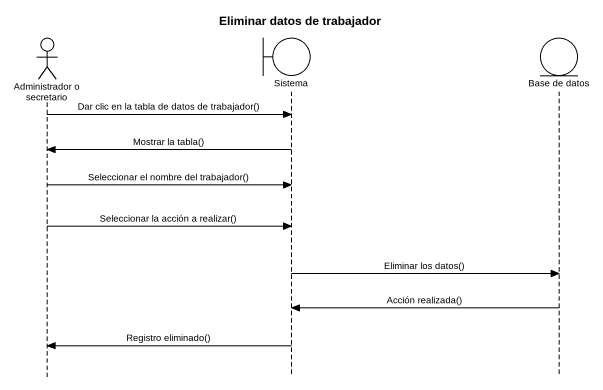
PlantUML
@startuml
title Eliminar datos de trabajador
hide footbox
actor "Administrador o secretario" as Administrador_o_secretario
boundary Sistema
entity "Base de datos" as Base_de_datos

Administrador_o_secretario -> Sistema : Dar clic en la tabla de datos de trabajador()
Sistema -> Administrador_o_secretario : Mostrar la tabla()
Administrador_o_secretario -> Sistema : Seleccionar el nombre del trabajador()
Administrador_o_secretario -> Sistema : Seleccionar la acción a realizar()
Sistema -> Base_de_datos : Eliminar los datos()
Base_de_datos -> Sistema : Acción realizada()
Sistema -> Administrador_o_secretario : Registro eliminado()
@enduml
